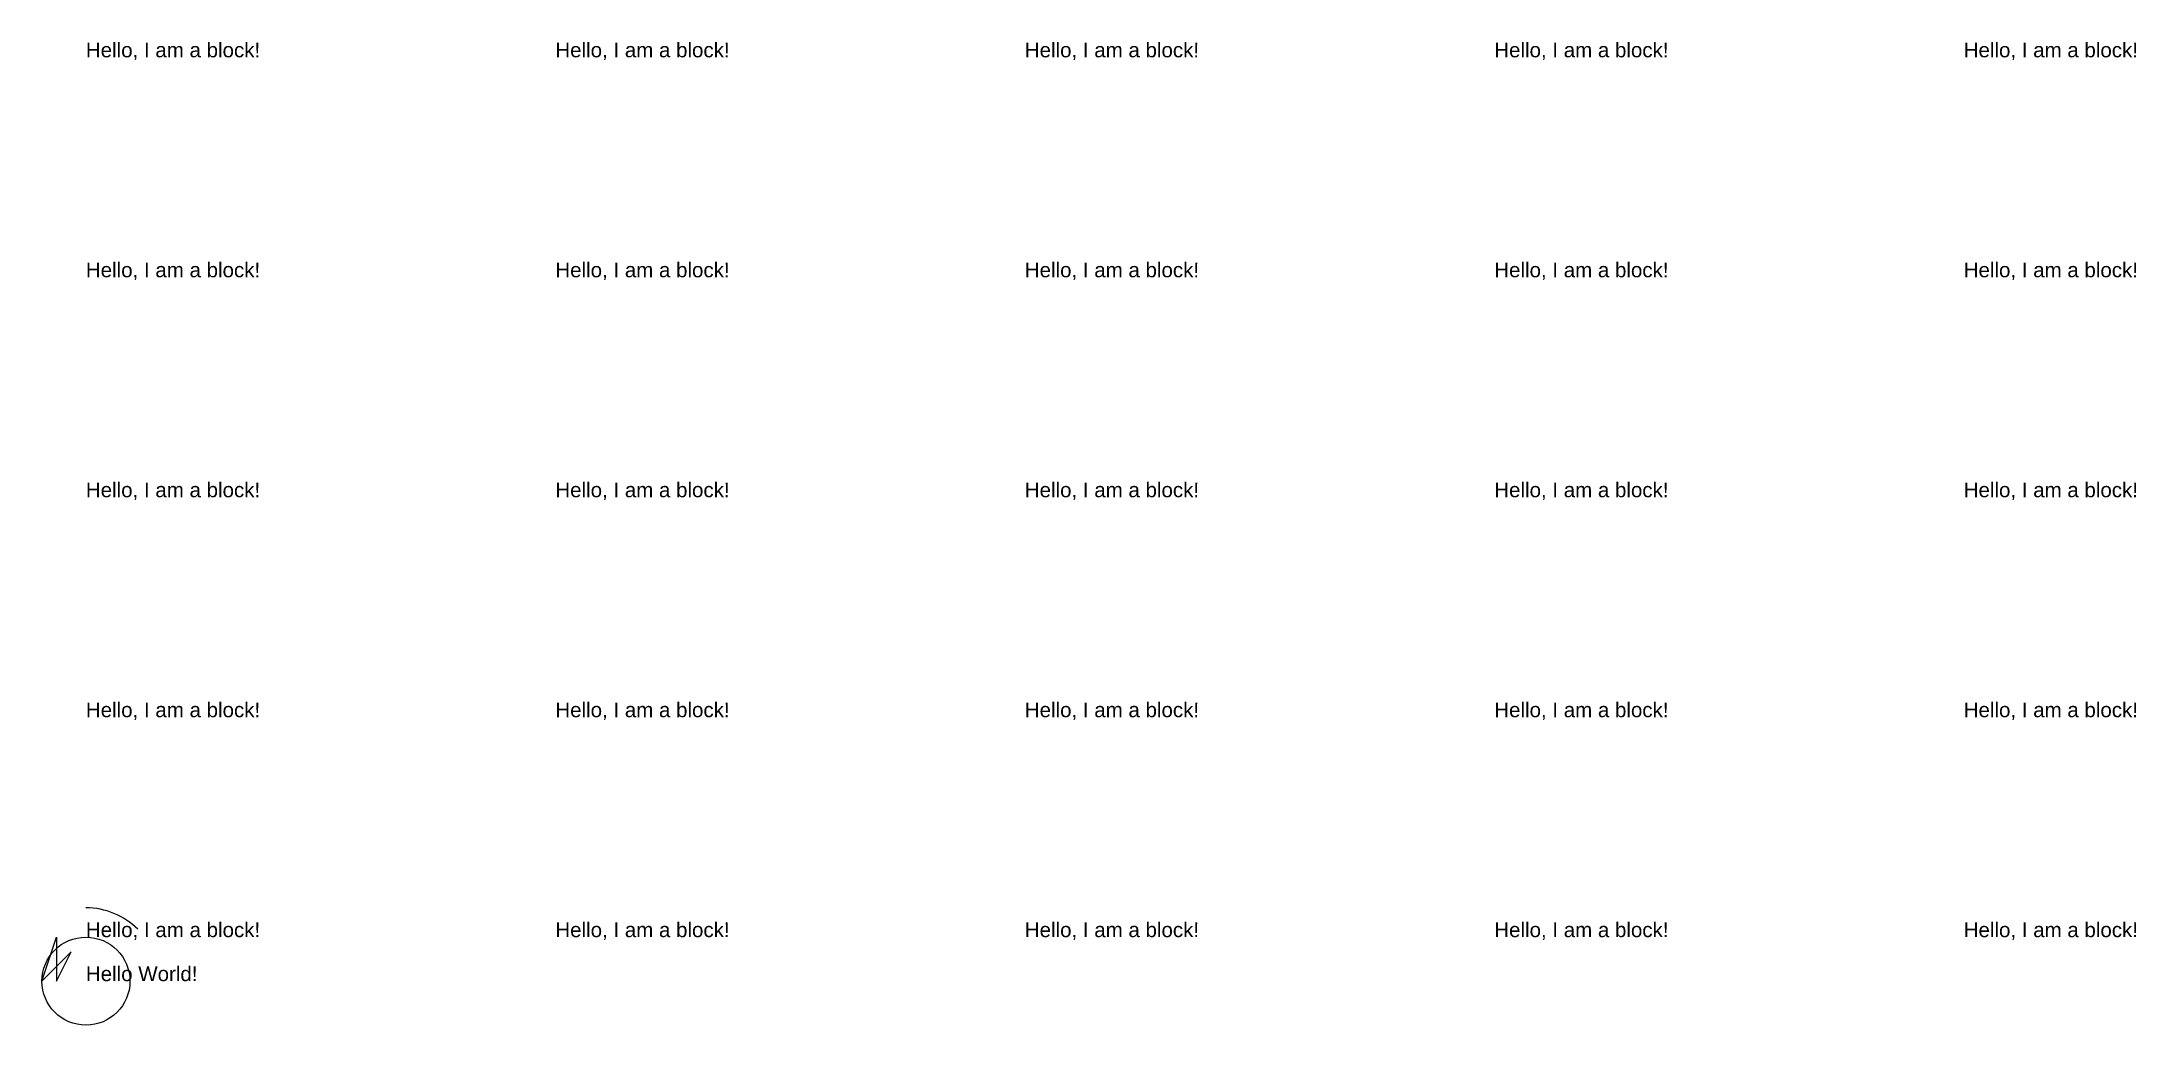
# Model space of a CAD drawing. Extents: x 0 to 143, y -3 to 64.
import ezdxf

# ---------------------------------------------------------------- set-up
doc = ezdxf.new("R2010")
doc.units = 0
doc.layers.add('LAYER1', color=3, linetype='continuous')
doc.styles.get("Standard").update_dxf_attribs({"font": 'ARIAL.TTF', "width": 40, "oblique": 50})

# ---------------------------------------------------------------- blocks, each defined once
blk = doc.blocks.new('TEST_BLOCK')
at = {"color": 2}
blk.add_text('Hello, I am a block!', height=1, dxfattribs=at).set_placement((0, 0))

msp = doc.modelspace()

# ---------------------------------------------------------------- linework, layer by layer
at = {"layer": 'layer2'}
msp.add_line((0, 0), (1, 1), dxfattribs=at)
at = {"layer": 'layer_arc'}
msp.add_circle((3, 0), 3, dxfattribs=at)
msp.add_arc((3, 0), 5, 45, 90, dxfattribs=at)
at = {"layer": 'layer_lw', "color": 3}
msp.add_lwpolyline([(0, 0), (1, 3), (1, 0), (2, 2)], close=True, dxfattribs=at)

# ---------------------------------------------------------------- block references
at = {"row_count": 5, "column_count": 5, "row_spacing": 15, "column_spacing": 32}
msp.add_blockref('test_block', (3, 3), dxfattribs=at)

# ---------------------------------------------------------------- texts
at = {"layer": 'layer1'}
msp.add_text('Hello World!', height=1, dxfattribs=at).set_placement((3, 0))

doc.saveas('drawing.dxf')
